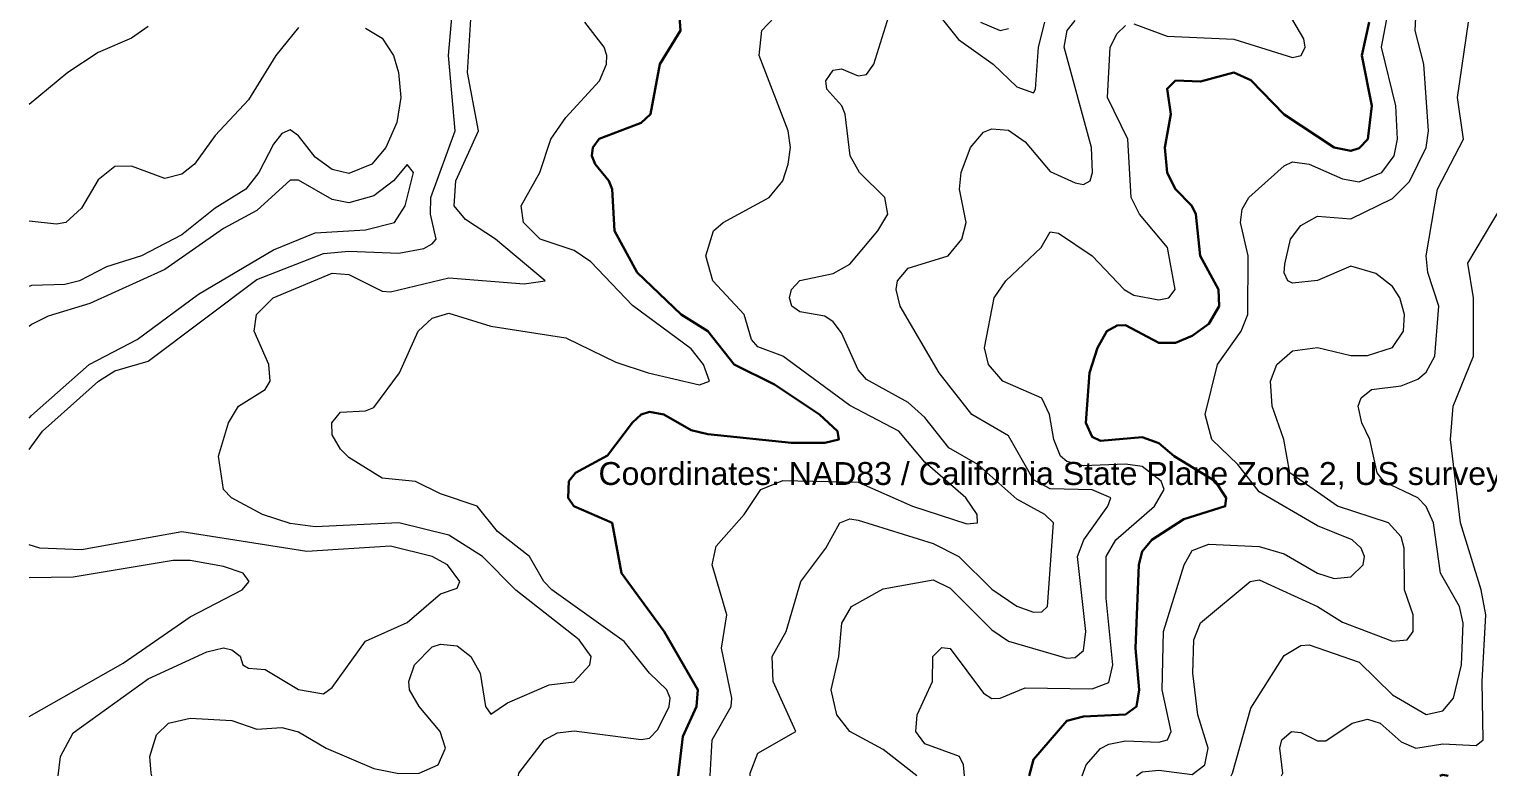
# Model space of a CAD drawing. Extents: x 6810325 to 6812275, y 1878569 to 1880689.
# Drawn here: x 6810325 to 6810898, y 1878569 to 1878863 of the extents above; entities that cross this region are included whole.
import ezdxf

# ---------------------------------------------------------------- set-up
doc = ezdxf.new("R2010")
doc.units = 21
doc.header["$LTSCALE"] = 10
doc.header["$MEASUREMENT"] = 0
for name, color, linetype, lineweight in [('ANNO-SAMPLE', 1, 'CONTINUOUS', 35), ('TOPO-CONTOUR-MAJOR', 34, 'CONTINUOUS', 30), ('TOPO-CONTOUR-MINOR', 36, 'CONTINUOUS', 13)]:
    doc.layers.add(name, color=color, linetype=linetype, lineweight=lineweight)
doc.styles.add('LABEL', font='arial.ttf')

msp = doc.modelspace()

# ---------------------------------------------------------------- linework, layer by layer
at = {"layer": 'TOPO-CONTOUR-MAJOR'}
for points, elevation in [([(6810580.12, 1878569.41), (6810581.87, 1878584.83), (6810587.24, 1878596.64), (6810587.81, 1878603.2), (6810574.59, 1878626.17), (6810557.77, 1878649.14), (6810554.13, 1878668.82), (6810539.12, 1878675.38), (6810536.81, 1878678.66), (6810537.09, 1878685.23), (6810539.68, 1878688.51), (6810552.35, 1878695.42), (6810562.19, 1878708.31), (6810565.47, 1878711.42), (6810568.75, 1878712.48), (6810574.42, 1878711.47), (6810585.16, 1878705.34), (6810591.72, 1878703.7), (6810624.53, 1878700.27), (6810637.65, 1878700.32), (6810643.17, 1878701.63), (6810642.72, 1878704.91), (6810635.59, 1878711.47), (6810617.96, 1878723.33), (6810602.1, 1878731.16), (6810591.72, 1878744.26), (6810581.19, 1878750.84), (6810564.01, 1878767.25), (6810555.1, 1878783.65), (6810554.09, 1878800.05), (6810552.85, 1878803.34), (6810547.44, 1878809.9), (6810546.16, 1878813.18), (6810546.57, 1878816.46), (6810549.07, 1878819.84), (6810565.47, 1878826.19), (6810569.16, 1878829.58), (6810572.89, 1878849.27), (6810580.94, 1878862.39), (6810579.79, 1878878.79)], 190), ([(6810717.9, 1878569.41), (6810719.67, 1878575.84), (6810732.79, 1878590.98), (6810739.35, 1878592.74), (6810755.76, 1878593.47), (6810760.13, 1878596.64), (6810761.12, 1878603.2), (6810759.68, 1878619.61), (6810760.98, 1878652.42), (6810762.32, 1878657.66), (6810766.14, 1878662.26), (6810778.72, 1878670.39), (6810795, 1878675.38), (6810795.37, 1878678.66), (6810791.07, 1878685.23), (6810774.98, 1878695.07), (6810768.88, 1878700.22), (6810762.32, 1878702.55), (6810745.92, 1878701.14), (6810742.64, 1878702.68), (6810740.25, 1878708.19), (6810741.59, 1878727.88), (6810744.75, 1878737.72), (6810748.44, 1878744.28), (6810752.48, 1878746.51), (6810755.76, 1878746.6), (6810768.88, 1878739.65), (6810775.44, 1878739.63), (6810782.01, 1878742.44), (6810788.57, 1878747.18), (6810792.65, 1878754.12), (6810792.32, 1878760.68), (6810785.18, 1878773.81), (6810783.37, 1878790.21), (6810781.86, 1878793.49), (6810775.39, 1878800.05), (6810772.16, 1878806.48), (6810771.19, 1878816.46), (6810773.56, 1878829.58), (6810772.16, 1878839.54), (6810775.44, 1878842.72), (6810785.29, 1878842.34), (6810798.41, 1878845.91), (6810804.97, 1878842.96), (6810818.09, 1878829.45), (6810837.78, 1878816.42), (6810844.34, 1878815.1), (6810847.62, 1878816.18), (6810850.95, 1878819.74), (6810852.55, 1878832.86), (6810848.59, 1878852.55), (6810851.5, 1878865.67)], 195), ([(6810879.34, 1878569.41), (6810880.43, 1878569.85), (6810882.59, 1878569.41)], 200)]:
    msp.add_lwpolyline(points, dxfattribs=dict(at, elevation=elevation))
at = {"layer": 'TOPO-CONTOUR-MINOR'}
for points, elevation in [([(6810670.46, 1878883.75), (6810690.14, 1878858.86), (6810703.84, 1878849.27), (6810713.11, 1878840.32), (6810719.67, 1878837.98), (6810720.46, 1878839.42), (6810721.6, 1878855.83), (6810724.1, 1878865.67)], 192), ([(6810608.35, 1878569.41), (6810608.3, 1878570.4), (6810611.4, 1878578.35), (6810626.26, 1878586.8), (6810617.45, 1878606.49), (6810616.93, 1878616.33), (6810622.49, 1878626.17), (6810628.28, 1878645.86), (6810638.12, 1878658.98), (6810643.57, 1878668.82), (6810647.49, 1878670.45), (6810650.77, 1878669.9), (6810680.3, 1878660.71), (6810690.29, 1878655.7), (6810703.27, 1878642.78), (6810713.11, 1878636.07), (6810719.67, 1878633.8), (6810722.95, 1878633.85), (6810725.22, 1878636.01), (6810727.55, 1878668.82), (6810724.13, 1878672.1), (6810713.11, 1878678.2), (6810697.78, 1878691.79), (6810686.36, 1878698.35), (6810677.02, 1878710.23), (6810670.46, 1878716.24), (6810654.05, 1878725.28), (6810650.77, 1878729.07), (6810644.21, 1878743.61), (6810640.93, 1878747.85), (6810637.65, 1878750.18), (6810627.81, 1878751.87), (6810624.69, 1878754.12), (6810623.81, 1878757.4), (6810624.6, 1878760.68), (6810627.81, 1878764.13), (6810640.93, 1878766.93), (6810647.49, 1878770.56), (6810658.48, 1878783.65), (6810662.44, 1878790.21), (6810661.2, 1878796.77), (6810651.33, 1878806.62), (6810647.63, 1878813.18), (6810645.63, 1878829.58), (6810644.4, 1878832.86), (6810638.41, 1878839.42), (6810638.02, 1878842.71), (6810640.93, 1878846.83), (6810644.21, 1878847.39), (6810650.77, 1878844.66), (6810654.05, 1878845.12), (6810656.99, 1878849.27), (6810664.15, 1878872.23)], 192), ([(6810759.04, 1878865.03), (6810772.16, 1878860.25), (6810798.41, 1878859.06), (6810821.38, 1878851.83), (6810824.79, 1878852.55), (6810826.36, 1878855.83), (6810825.85, 1878859.11), (6810818.08, 1878872.23)], 194), ([(6810760.11, 1878569.41), (6810762.32, 1878570.97), (6810768.88, 1878571.67), (6810782.01, 1878570), (6810786.93, 1878573.68), (6810788.33, 1878580.24), (6810784.18, 1878593.36), (6810782.21, 1878609.77), (6810782.7, 1878622.89), (6810785.29, 1878629.63), (6810804.72, 1878645.86), (6810808.25, 1878646.5), (6810831.22, 1878636.04), (6810841.06, 1878629.78), (6810860.75, 1878622.35), (6810866.41, 1878622.89), (6810868.79, 1878626.17), (6810868.81, 1878632.73), (6810865.39, 1878642.57), (6810865.24, 1878658.98), (6810864.03, 1878663.32), (6810859.14, 1878668.82), (6810839.07, 1878675.38), (6810820.29, 1878688.51), (6810818.02, 1878701.63), (6810813.41, 1878714.75), (6810812.82, 1878724.6), (6810815.31, 1878731.16), (6810821.38, 1878736.56), (6810831.22, 1878737.76), (6810844.34, 1878734.65), (6810850.9, 1878734.73), (6810860.75, 1878737.76), (6810864.95, 1878744.28), (6810865.34, 1878750.84), (6810863.63, 1878757.4), (6810860.75, 1878761.8), (6810854.18, 1878766.96), (6810844.34, 1878769.76), (6810831.22, 1878764.2), (6810821.38, 1878763.11), (6810819.57, 1878763.97), (6810818.09, 1878767.22), (6810818.36, 1878770.53), (6810820.66, 1878780.37), (6810824.66, 1878785.75), (6810831.22, 1878789.51), (6810844.34, 1878788.4), (6810860.75, 1878796.4), (6810867.31, 1878803.07), (6810873.85, 1878816.46), (6810874.86, 1878823.02), (6810873.01, 1878849.27), (6810869.58, 1878862.39), (6810870.29, 1878875.51)], 197), ([(6810325.11, 1878697.7), (6810330.41, 1878704.91), (6810352.35, 1878724.6), (6810358.78, 1878728.7), (6810371.9, 1878732.49), (6810414.55, 1878764.59), (6810440.8, 1878774.78), (6810450.64, 1878775.63), (6810470.33, 1878774.89), (6810480.17, 1878776.68), (6810483.45, 1878778.55), (6810484.96, 1878780.37), (6810482.76, 1878790.21), (6810482.86, 1878796.77), (6810492.45, 1878823.02), (6810489.81, 1878852.55), (6810491.22, 1878868.95)], 187), ([(6810373.3, 1878569.41), (6810373.02, 1878570.4), (6810372.56, 1878576.96), (6810375.18, 1878585.6), (6810379.86, 1878590.08), (6810388.31, 1878592.13), (6810404.71, 1878591.2), (6810414.55, 1878587.75), (6810424.39, 1878588.42), (6810430.96, 1878586.65), (6810441.75, 1878580.24), (6810460.48, 1878572.36), (6810470.33, 1878570.33), (6810478.29, 1878570.4), (6810485.72, 1878573.68), (6810488.72, 1878580.24), (6810486.62, 1878586.8), (6810478.26, 1878596.64), (6810474.53, 1878603.2), (6810474.26, 1878606.49), (6810476.51, 1878613.05), (6810483.45, 1878620.09), (6810486.73, 1878621.21), (6810493.29, 1878620.54), (6810498.65, 1878616.33), (6810502.26, 1878609.77), (6810504.44, 1878596.64), (6810506.42, 1878593.7), (6810512.98, 1878598.17), (6810529.38, 1878605.15), (6810539.22, 1878606.35), (6810545.4, 1878613.05), (6810545.83, 1878616.33), (6810541.14, 1878622.89), (6810516.26, 1878642.47), (6810503.24, 1878655.7), (6810490.01, 1878663.99), (6810470.33, 1878668.89), (6810437.52, 1878667.31), (6810427.68, 1878668.68), (6810416.83, 1878672.1), (6810404.58, 1878678.66), (6810401.43, 1878681.94), (6810399.52, 1878695.07), (6810403.4, 1878708.19), (6810407.31, 1878714.75), (6810417.83, 1878721.25), (6810419.78, 1878724.6), (6810419.21, 1878731.16), (6810413.45, 1878744.28), (6810414.45, 1878750.84), (6810421.02, 1878757.4), (6810444.08, 1878767.04), (6810450.64, 1878766.48), (6810463.76, 1878759.98), (6810467.05, 1878759.65), (6810490.01, 1878765.19), (6810519.54, 1878762.85), (6810527.84, 1878763.97), (6810508.26, 1878780.37), (6810496.57, 1878788.1), (6810492.07, 1878793.49), (6810492.71, 1878803.34), (6810501.59, 1878823.02), (6810497.33, 1878845.99), (6810498.81, 1878868.95)], 188), ([(6810592.62, 1878569.41), (6810593.44, 1878583.52), (6810600.88, 1878596.64), (6810601.15, 1878599.92), (6810597.14, 1878619.61), (6810599.2, 1878632.73), (6810593.44, 1878652.42), (6810595, 1878659.67), (6810606.01, 1878672.1), (6810612.52, 1878681.94), (6810621.24, 1878685.57), (6810650.77, 1878684.83), (6810672.11, 1878675.38), (6810693.42, 1878668.49), (6810697.65, 1878668.82), (6810697.46, 1878672.1), (6810693.01, 1878678.66), (6810677.02, 1878692.77), (6810666.71, 1878704.91), (6810647.49, 1878714.95), (6810621.24, 1878734.42), (6810611.4, 1878738.05), (6810608.91, 1878741), (6810606, 1878750.84), (6810593.68, 1878763.97), (6810590.98, 1878773.81), (6810593.96, 1878783.65), (6810597.72, 1878786.93), (6810615.85, 1878796.77), (6810621.24, 1878803.34), (6810623.29, 1878809.9), (6810624.14, 1878816.46), (6810623.28, 1878823.02), (6810611.87, 1878852.55), (6810612.96, 1878862.39), (6810617.96, 1878867.67)], 191), ([(6810673.76, 1878569.41), (6810660.61, 1878579.71), (6810647.49, 1878586.82), (6810642.34, 1878593.36), (6810640.23, 1878603.2), (6810643.18, 1878616.33), (6810644.39, 1878629.45), (6810648.22, 1878636.01), (6810660.61, 1878642.92), (6810680.3, 1878646.53), (6810686.86, 1878643.23), (6810703.27, 1878626.83), (6810709.83, 1878622.42), (6810732.79, 1878615.63), (6810736.07, 1878615.92), (6810739.35, 1878618.74), (6810740.26, 1878626.17), (6810736.97, 1878655.7), (6810739.37, 1878662.26), (6810748.86, 1878675.38), (6810750.04, 1878678.66), (6810742.64, 1878681.8), (6810726.23, 1878682.24), (6810719.67, 1878685.77), (6810709.83, 1878703.09), (6810695.48, 1878711.47), (6810682.61, 1878727.88), (6810667.25, 1878754.12), (6810665.76, 1878760.68), (6810666.28, 1878763.97), (6810670.46, 1878769.01), (6810686.09, 1878773.81), (6810691.48, 1878780.37), (6810693.26, 1878786.93), (6810690.57, 1878800.05), (6810691.25, 1878806.62), (6810694.97, 1878816.46), (6810699.98, 1878822.43), (6810703.27, 1878823.76), (6810709.83, 1878823.29), (6810716.39, 1878818.61), (6810726.23, 1878806.99), (6810736.07, 1878802.52), (6810739.35, 1878801.85), (6810741.87, 1878803.34), (6810742.83, 1878806.62), (6810742.39, 1878816.46), (6810731.76, 1878855.83), (6810732.91, 1878862.39), (6810736.07, 1878866.41)], 193), ([(6810738.73, 1878569.41), (6810740.35, 1878573.68), (6810745.92, 1878580.1), (6810749.2, 1878581.9), (6810755.76, 1878583.14), (6810768.88, 1878582.65), (6810772.26, 1878583.52), (6810773.74, 1878586.8), (6810770.19, 1878603.2), (6810770.78, 1878626.17), (6810778.84, 1878652.42), (6810782.01, 1878657.97), (6810788.57, 1878660.54), (6810808.25, 1878659.6), (6810818.09, 1878656.73), (6810831.22, 1878649.15), (6810837.78, 1878646.99), (6810844.34, 1878647.62), (6810849.14, 1878652.42), (6810849.63, 1878655.7), (6810848.42, 1878658.98), (6810844.78, 1878662.26), (6810831.22, 1878667.73), (6810808.25, 1878681.02), (6810799.87, 1878691.79), (6810789.71, 1878701.63), (6810787.09, 1878711.47), (6810792, 1878731.16), (6810801.2, 1878744.28), (6810803.82, 1878750.84), (6810803.94, 1878773.81), (6810800.97, 1878786.93), (6810801.69, 1878792.14), (6810804.28, 1878796.77), (6810818.09, 1878809.18), (6810821.38, 1878810.75), (6810827.94, 1878809.89), (6810841.06, 1878804.09), (6810847.62, 1878802.99), (6810856.46, 1878806.62), (6810861.29, 1878813.18), (6810862.6, 1878819.74), (6810862.06, 1878832.86), (6810856.37, 1878855.83), (6810858.81, 1878868.95)], 196), ([(6810371.9, 1878864.04), (6810365.34, 1878859.47), (6810352.22, 1878853.81), (6810340.3, 1878845.99), (6810325.11, 1878833.3)], 189), ([(6810430.96, 1878863.57), (6810421.95, 1878852.55), (6810411.27, 1878835.14), (6810398.15, 1878821.11), (6810390.06, 1878809.9), (6810385.02, 1878805.95), (6810378.46, 1878804.23), (6810365.34, 1878809.13), (6810358.78, 1878808.91), (6810352.22, 1878803.7), (6810345.65, 1878792.56), (6810339.53, 1878786.93), (6810335.81, 1878786.25), (6810325.11, 1878787.46)], 188), ([(6810457.2, 1878863.4), (6810463.76, 1878859.39), (6810468.2, 1878852.55), (6810470.22, 1878845.99), (6810471.15, 1878836.14), (6810469.51, 1878826.3), (6810465.26, 1878816.46), (6810459.7, 1878809.9), (6810450.64, 1878806.26), (6810444.08, 1878807.79), (6810437.52, 1878812.6), (6810430.96, 1878821.08), (6810427.68, 1878823.42), (6810424.39, 1878822.01), (6810421.11, 1878817.69), (6810415.28, 1878806.62), (6810410.22, 1878800.05), (6810398.15, 1878792.58), (6810385.02, 1878782.17), (6810369.27, 1878773.81), (6810355.5, 1878769.5), (6810344.89, 1878763.97), (6810339.09, 1878762.58), (6810325.97, 1878762.24), (6810325.11, 1878761.79)], 187), ([(6810517.33, 1878569.41), (6810517.51, 1878570.4), (6810527.5, 1878583.52), (6810532.66, 1878586.29), (6810539.22, 1878587.12), (6810565.47, 1878583.73), (6810568.75, 1878584.29), (6810572.03, 1878587.58), (6810576.59, 1878596.64), (6810576.98, 1878599.92), (6810575.63, 1878603.2), (6810568.75, 1878609.78), (6810558.91, 1878622.21), (6810530.46, 1878642.57), (6810527.27, 1878645.86), (6810521.61, 1878655.7), (6810509.05, 1878665.54), (6810501.08, 1878675.38), (6810486.73, 1878680.22), (6810476.89, 1878685.07), (6810463.76, 1878686.47), (6810450.64, 1878694.53), (6810447.36, 1878697.82), (6810444.08, 1878703.51), (6810444.03, 1878708.19), (6810447.36, 1878712.37), (6810457.2, 1878712.89), (6810460.48, 1878714.24), (6810470.63, 1878727.88), (6810477.9, 1878744.28), (6810483.45, 1878749.34), (6810490.01, 1878751.26), (6810506.42, 1878746.15), (6810535.94, 1878741.6), (6810555.63, 1878732.04), (6810568.3, 1878727.88), (6810588.44, 1878723.11), (6810592.36, 1878724.6), (6810589.99, 1878731.16), (6810585.16, 1878737.32), (6810562.19, 1878754.35), (6810545.79, 1878771.53), (6810539.22, 1878776.01), (6810525.79, 1878780.37), (6810519.27, 1878786.93), (6810518.45, 1878793.49), (6810525.73, 1878806.62), (6810530.07, 1878819.74), (6810535.94, 1878828.25), (6810549.16, 1878842.71), (6810551.93, 1878849.27), (6810552.03, 1878852.55), (6810551.03, 1878855.83), (6810543.41, 1878865.67)], 189), ([(6810692.57, 1878569.41), (6810692.19, 1878573.68), (6810690.59, 1878576.96), (6810677.02, 1878582.06), (6810673.47, 1878586.8), (6810673.91, 1878593.36), (6810679.95, 1878606.49), (6810680.15, 1878616.33), (6810683.58, 1878619.87), (6810686.86, 1878619.51), (6810699.98, 1878601.94), (6810703.27, 1878599.8), (6810706.55, 1878599.99), (6810716.39, 1878603.98), (6810742.64, 1878603.67), (6810749.2, 1878606.1), (6810750.77, 1878613.05), (6810748.14, 1878639.29), (6810748.24, 1878655.7), (6810751.98, 1878662.26), (6810767.23, 1878675.38), (6810771.03, 1878681.94), (6810769.76, 1878685.23), (6810762.32, 1878690.98), (6810755.76, 1878691.9), (6810739.35, 1878691.29), (6810732.79, 1878693.05), (6810730.27, 1878695.07), (6810727.61, 1878701.63), (6810725.99, 1878711.47), (6810722.95, 1878717.95), (6810707.65, 1878724.6), (6810702.01, 1878731.16), (6810700.35, 1878737.72), (6810704.18, 1878757.4), (6810708.84, 1878763.97), (6810722.69, 1878777.09), (6810726.23, 1878783.24), (6810729.51, 1878782.81), (6810742.64, 1878773.87), (6810755.21, 1878760.68), (6810759.04, 1878758.44), (6810768.88, 1878756.51), (6810772.84, 1878757.4), (6810775.37, 1878760.68), (6810772.26, 1878777.09), (6810761.34, 1878790.21), (6810757.98, 1878796.77), (6810756.76, 1878819.74), (6810748.79, 1878836.14), (6810749.82, 1878855.83), (6810752.48, 1878861.25), (6810755.76, 1878864.38)], 194), ([(6810698.79, 1878865.67), (6810706.55, 1878862.49), (6810709.83, 1878863.29)], 191), ([(6810797.33, 1878569.41), (6810797.78, 1878570.4), (6810804.97, 1878596.05), (6810818.09, 1878616.67), (6810824.66, 1878620.68), (6810827.94, 1878620.9), (6810847.62, 1878614.08), (6810860.75, 1878601.24), (6810873.87, 1878593.55), (6810880.43, 1878595.03), (6810884.68, 1878599.92), (6810887.74, 1878613.05), (6810888.49, 1878629.45), (6810886.99, 1878636.01), (6810879.54, 1878649.14), (6810876.85, 1878668.82), (6810873.87, 1878675.26), (6810870.59, 1878678.65), (6810857.46, 1878685), (6810854.65, 1878688.51), (6810851.83, 1878701.63), (6810848.58, 1878708.19), (6810847.19, 1878714.75), (6810848.32, 1878718.03), (6810852.46, 1878721.31), (6810864.03, 1878722.7), (6810870.59, 1878725.35), (6810873.87, 1878728.15), (6810877.36, 1878734.44), (6810878.93, 1878754.12), (6810874.61, 1878767.25), (6810873.89, 1878773.81), (6810878.31, 1878800.05), (6810888.59, 1878819.74), (6810886.19, 1878836.14), (6810890.56, 1878865.67)], 198), ([(6810325.11, 1878709.98), (6810325.97, 1878711.02), (6810348.7, 1878731.16), (6810367.58, 1878741), (6810391.59, 1878758.72), (6810421.11, 1878776.23), (6810437.52, 1878782.85), (6810457.2, 1878784.14), (6810468.6, 1878786.93), (6810472.88, 1878793.49), (6810476.05, 1878806.62), (6810473.61, 1878809.75), (6810468.21, 1878803.34), (6810460.48, 1878797.46), (6810450.64, 1878794.68), (6810444.08, 1878796.04), (6810430.96, 1878803.59), (6810427.68, 1878803.59), (6810414.55, 1878791.72), (6810401.43, 1878784.6), (6810378.46, 1878768.43), (6810348.94, 1878755.09), (6810332.53, 1878750.08), (6810325.97, 1878746.88), (6810325.11, 1878746.03)], 186), ([(6810817.06, 1878569.41), (6810817.58, 1878570.4), (6810816.43, 1878580.24), (6810817.23, 1878583.52), (6810821.06, 1878586.8), (6810824.66, 1878586.47), (6810831.22, 1878583.22), (6810834.5, 1878583.24), (6810844.83, 1878590.08), (6810850.9, 1878591.71), (6810855.88, 1878590.08), (6810864.03, 1878582.83), (6810869.84, 1878580.24), (6810880.43, 1878582.04), (6810893.55, 1878581.3), (6810896.34, 1878583.52), (6810895.86, 1878606.49), (6810897.33, 1878632.73), (6810895.57, 1878642.57), (6810887.45, 1878668.82), (6810883.44, 1878701.63), (6810884.56, 1878714.75), (6810892.5, 1878734.44), (6810892.52, 1878757.4), (6810890.27, 1878770.93), (6810903.4, 1878793)], 199), ([(6810336.47, 1878569.41), (6810337.37, 1878576.96), (6810342.37, 1878586.32), (6810371.9, 1878607.5), (6810394.87, 1878618.16), (6810401.43, 1878619.74), (6810404.71, 1878618.98), (6810407.99, 1878616.4), (6810409.01, 1878613.05), (6810411.27, 1878611.71), (6810417.83, 1878611.24), (6810430.96, 1878603.31), (6810440.8, 1878601.69), (6810444.08, 1878604.2), (6810457.2, 1878622.32), (6810473.61, 1878629.71), (6810486.73, 1878640.95), (6810493.29, 1878643.18), (6810494.3, 1878645.86), (6810489.42, 1878652.42), (6810483.49, 1878655.7), (6810467.05, 1878659.74), (6810434.24, 1878657.63), (6810385.02, 1878665.32), (6810345.65, 1878658.26), (6810329.25, 1878658.9), (6810325.11, 1878660.24)], 187), ([(6810325.11, 1878592.69), (6810362.06, 1878613.67), (6810388.31, 1878631.9), (6810408.74, 1878642.57), (6810411.51, 1878645.86), (6810409.13, 1878649.14), (6810401.43, 1878651.65), (6810388.31, 1878654.05), (6810381.74, 1878654.04), (6810342.37, 1878647.46), (6810325.11, 1878647.22)], 186)]:
    msp.add_lwpolyline(points, dxfattribs=dict(at, elevation=elevation))

# ---------------------------------------------------------------- texts
at = {"layer": 'ANNO-SAMPLE', "insert": (6811300.11, 1878679.41), "char_height": 9, "width": 1500, "attachment_point": 5, "style": 'LABEL'}
msp.add_mtext('Coordinates: NAD83 / California State Plane Zone 2, US survey feet (EPSG:2226; Autodesk CS code CA83-IIF). Drawing units: US survey feet ($INSUNITS = 21). Elevations and contour polyline elevations: feet, NAVD88. Source: SAMPLE_Delineation_MapSet_v5.3.pdf / gis (same geometry), v5.3 (Rev. 3), 2026-10-10. Mapper: Danir Kantserov, danirkantserov@gmail.com.', dxfattribs=at)

doc.saveas('drawing.dxf')
